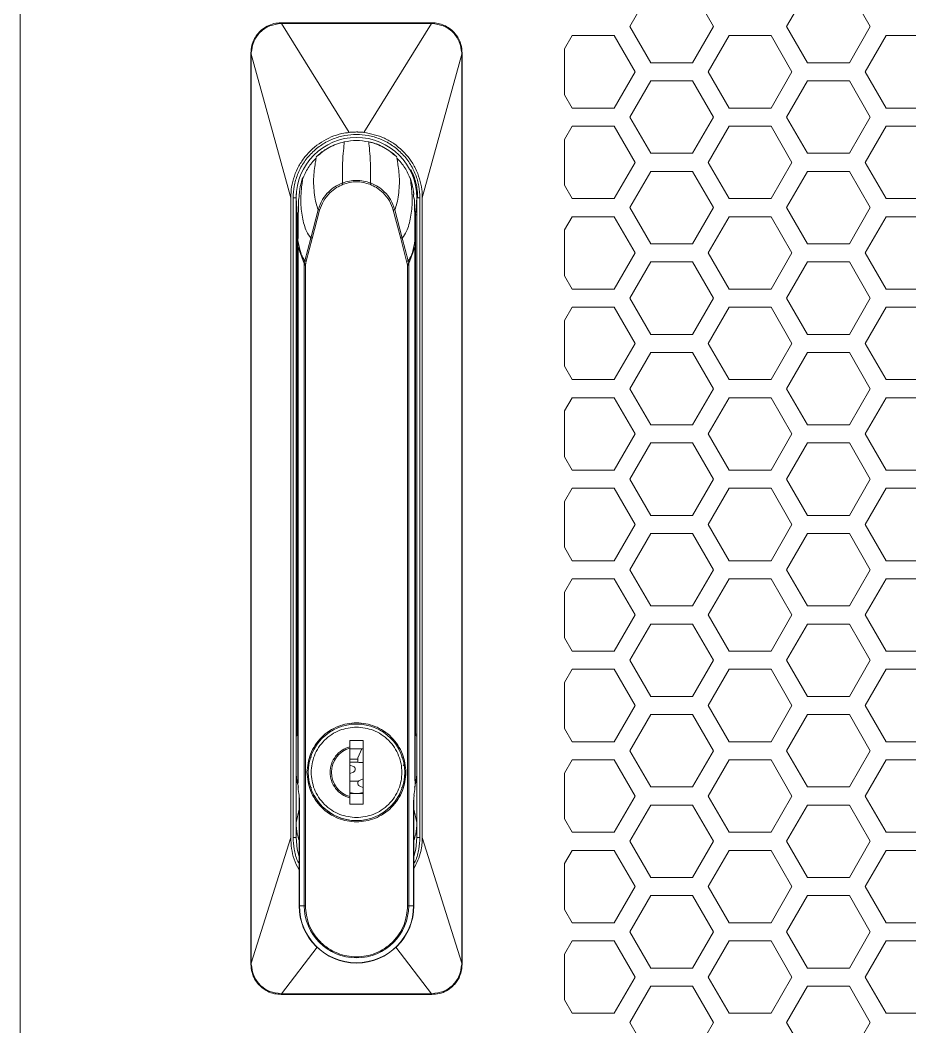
# Model space of a CAD drawing. Header units: millimetres. Extents: x 0 to 60, y -18 to 180.
# Drawn here: x 0 to 14.74, y 83.53 to 100.21 of the extents above; entities that cross this region are included whole.
import ezdxf

# ---------------------------------------------------------------- set-up
doc = ezdxf.new("R2010")
doc.units = ezdxf.units.MM

msp = doc.modelspace()

# ---------------------------------------------------------------- linework, layer by layer
at = {"lineweight": 5}
for p, q in [((0, 179), (0, 0)), ((9.018, 99.738), (9.018, 98.979)), ((9.018, 98.238), (9.018, 97.479)), ((9.018, 96.738), (9.018, 95.979)), ((9.018, 95.238), (9.018, 94.479)), ((9.018, 93.738), (9.018, 92.979)), ((9.018, 92.238), (9.018, 91.479)), ((9.018, 90.738), (9.018, 89.979)), ((9.018, 89.238), (9.018, 88.479)), ((9.018, 87.738), (9.018, 86.979)), ((9.018, 86.238), (9.018, 85.479)), ((9.018, 84.738), (9.018, 83.979))]:
    msp.add_line(p, q, dxfattribs=at)
at = {"color": 0, "lineweight": 5}
for p, q in [((10.445, 100.708), (10.098, 100.108)), ((11.484, 100.108), (11.138, 100.708)), ((13.043, 100.708), (12.696, 100.108)), ((14.082, 100.108), (13.736, 100.708)), ((4.33, 100.171), (4.321, 100.171)), ((4.321, 100.171), (4.33, 100.171)), ((4.321, 100.157), (4.33, 100.157)), ((4.33, 100.171), (4.33, 100.157)), ((4.33, 100.171), (6.813, 100.171)), ((5.45, 98.354), (4.33, 100.157)), ((4.33, 100.157), (6.813, 100.157)), ((6.813, 100.157), (5.692, 98.354)), ((6.813, 100.171), (6.821, 100.171)), ((6.813, 100.157), (6.822, 100.157)), ((10.098, 100.108), (10.445, 99.508)), ((11.138, 99.508), (11.484, 100.108)), ((12.696, 100.108), (13.043, 99.508)), ((13.736, 99.508), (14.082, 100.108)), ((9.146, 99.958), (9.018, 99.738)), ((9.839, 99.958), (9.146, 99.958)), ((10.185, 99.358), (9.839, 99.958)), ((11.744, 99.958), (11.397, 99.358)), ((12.437, 99.958), (11.744, 99.958)), ((12.783, 99.358), (12.437, 99.958)), ((14.342, 99.958), (13.995, 99.358)), ((15.035, 99.958), (14.342, 99.958)), ((3.821, 99.649), (3.821, 99.671)), ((3.821, 99.649), (3.827, 99.649)), ((3.821, 84.59), (3.821, 99.649)), ((3.827, 99.649), (3.829, 99.671)), ((3.827, 99.649), (4.481, 97.271)), ((3.827, 84.59), (3.827, 99.649)), ((7.315, 99.649), (6.661, 97.271)), ((7.315, 99.649), (7.314, 99.671)), ((7.315, 99.649), (7.315, 84.59)), ((7.321, 99.649), (7.315, 99.649)), ((7.321, 99.671), (7.321, 99.649)), ((7.321, 99.649), (7.321, 84.59)), ((10.445, 99.508), (11.138, 99.508)), ((13.043, 99.508), (13.736, 99.508)), ((9.839, 98.758), (10.185, 99.358)), ((11.397, 99.358), (11.744, 98.758)), ((12.437, 98.758), (12.783, 99.358)), ((13.995, 99.358), (14.342, 98.758)), ((10.445, 99.208), (10.098, 98.608)), ((11.138, 99.208), (10.445, 99.208)), ((11.484, 98.608), (11.138, 99.208)), ((13.043, 99.208), (12.696, 98.608)), ((13.736, 99.208), (13.043, 99.208)), ((14.082, 98.608), (13.736, 99.208)), ((9.018, 98.979), (9.146, 98.758)), ((9.146, 98.758), (9.839, 98.758)), ((11.744, 98.758), (12.437, 98.758)), ((14.342, 98.758), (15.035, 98.758)), ((10.098, 98.608), (10.445, 98.008)), ((11.138, 98.008), (11.484, 98.608)), ((12.696, 98.608), (13.043, 98.008)), ((13.736, 98.008), (14.082, 98.608)), ((9.146, 98.458), (9.018, 98.238)), ((9.839, 98.458), (9.146, 98.458)), ((10.185, 97.858), (9.839, 98.458)), ((11.744, 98.458), (11.397, 97.858)), ((12.437, 98.458), (11.744, 98.458)), ((12.783, 97.858), (12.437, 98.458)), ((14.342, 98.458), (13.995, 97.858)), ((15.035, 98.458), (14.342, 98.458)), ((5.174, 98.133), (5.138, 98.113)), ((6.006, 98.112), (5.969, 98.133)), ((10.445, 98.008), (11.138, 98.008)), ((13.043, 98.008), (13.736, 98.008)), ((9.839, 97.258), (10.185, 97.858)), ((11.397, 97.858), (11.744, 97.258)), ((12.437, 97.258), (12.783, 97.858)), ((13.995, 97.858), (14.342, 97.258)), ((10.445, 97.708), (10.098, 97.108)), ((11.138, 97.708), (10.445, 97.708)), ((11.484, 97.108), (11.138, 97.708)), ((13.043, 97.708), (12.696, 97.108)), ((13.736, 97.708), (13.043, 97.708)), ((14.082, 97.108), (13.736, 97.708)), ((9.018, 97.479), (9.146, 97.258)), ((4.481, 86.671), (4.481, 97.271)), ((4.521, 86.671), (4.521, 97.271)), ((4.521, 97.271), (4.571, 97.271)), ((4.571, 86.671), (4.571, 97.271)), ((4.571, 97.271), (4.591, 96.988)), ((6.521, 97.271), (6.51, 97.333)), ((6.521, 97.271), (6.521, 97.271)), ((6.524, 97.246), (6.521, 97.271)), ((6.551, 96.988), (6.571, 97.271)), ((6.571, 97.271), (6.571, 86.671)), ((6.571, 97.271), (6.621, 97.271)), ((6.621, 97.271), (6.621, 86.671)), ((6.661, 97.271), (6.661, 86.671)), ((9.146, 97.258), (9.839, 97.258)), ((11.744, 97.258), (12.437, 97.258)), ((14.342, 97.258), (15.035, 97.258)), ((10.098, 97.108), (10.445, 96.508)), ((11.138, 96.508), (11.484, 97.108)), ((12.696, 97.108), (13.043, 96.508)), ((13.736, 96.508), (14.082, 97.108)), ((4.591, 96.988), (4.591, 88.381)), ((4.936, 97.074), (4.814, 96.604)), ((4.837, 96.598), (4.961, 97.067)), ((6.181, 97.067), (6.306, 96.598)), ((6.329, 96.604), (6.207, 97.074)), ((6.536, 96.956), (6.551, 96.988)), ((6.551, 88.381), (6.551, 96.988)), ((9.146, 96.958), (9.018, 96.738)), ((9.839, 96.958), (9.146, 96.958)), ((10.185, 96.358), (9.839, 96.958)), ((11.744, 96.958), (11.397, 96.358)), ((12.437, 96.958), (11.744, 96.958)), ((12.783, 96.358), (12.437, 96.958)), ((14.342, 96.958), (13.995, 96.358)), ((15.035, 96.958), (14.342, 96.958)), ((4.814, 96.604), (4.716, 96.225)), ((4.74, 96.219), (4.837, 96.598)), ((6.306, 96.598), (6.402, 96.219)), ((6.427, 96.225), (6.329, 96.604)), ((4.602, 96.473), (4.602, 96.462)), ((4.602, 96.471), (4.602, 87.577)), ((4.602, 96.462), (4.707, 96.188)), ((4.602, 96.462), (4.603, 96.452)), ((4.603, 96.452), (4.704, 96.183)), ((4.603, 87.62), (4.603, 96.452)), ((6.54, 96.452), (6.439, 96.183)), ((6.54, 96.452), (6.541, 96.462)), ((6.54, 87.62), (6.54, 96.452)), ((6.541, 96.462), (6.541, 96.473)), ((6.541, 87.577), (6.541, 96.471)), ((10.445, 96.508), (11.138, 96.508)), ((13.043, 96.508), (13.736, 96.508)), ((9.839, 95.758), (10.185, 96.358)), ((11.397, 96.358), (11.744, 95.758)), ((12.437, 95.758), (12.783, 96.358)), ((13.995, 96.358), (14.342, 95.758)), ((4.704, 96.183), (4.707, 96.188)), ((4.706, 96.157), (4.706, 85.541)), ((4.725, 96.157), (4.706, 96.157)), ((4.707, 96.188), (4.716, 96.225)), ((4.725, 96.157), (4.74, 96.219)), ((4.725, 85.541), (4.725, 96.157)), ((6.402, 96.219), (6.418, 96.157)), ((6.418, 96.157), (6.418, 85.541)), ((6.427, 96.225), (6.436, 96.188)), ((6.436, 96.188), (6.439, 96.183)), ((6.437, 85.541), (6.437, 96.157)), ((10.445, 96.208), (10.098, 95.608)), ((11.138, 96.208), (10.445, 96.208)), ((11.484, 95.608), (11.138, 96.208)), ((13.043, 96.208), (12.696, 95.608)), ((13.736, 96.208), (13.043, 96.208)), ((14.082, 95.608), (13.736, 96.208)), ((9.018, 95.979), (9.146, 95.758)), ((9.146, 95.758), (9.839, 95.758)), ((11.744, 95.758), (12.437, 95.758)), ((14.342, 95.758), (15.035, 95.758)), ((10.098, 95.608), (10.445, 95.008)), ((11.138, 95.008), (11.484, 95.608)), ((12.696, 95.608), (13.043, 95.008)), ((13.736, 95.008), (14.082, 95.608)), ((9.146, 95.458), (9.018, 95.238)), ((9.839, 95.458), (9.146, 95.458)), ((10.185, 94.858), (9.839, 95.458)), ((11.744, 95.458), (11.397, 94.858)), ((12.437, 95.458), (11.744, 95.458)), ((12.783, 94.858), (12.437, 95.458)), ((14.342, 95.458), (13.995, 94.858)), ((15.035, 95.458), (14.342, 95.458)), ((10.445, 95.008), (11.138, 95.008)), ((13.043, 95.008), (13.736, 95.008)), ((9.839, 94.258), (10.185, 94.858)), ((11.397, 94.858), (11.744, 94.258)), ((12.437, 94.258), (12.783, 94.858)), ((13.995, 94.858), (14.342, 94.258)), ((10.445, 94.708), (10.098, 94.108)), ((11.138, 94.708), (10.445, 94.708)), ((11.484, 94.108), (11.138, 94.708)), ((13.043, 94.708), (12.696, 94.108)), ((13.736, 94.708), (13.043, 94.708)), ((14.082, 94.108), (13.736, 94.708)), ((9.018, 94.479), (9.146, 94.258)), ((9.146, 94.258), (9.839, 94.258)), ((11.744, 94.258), (12.437, 94.258)), ((14.342, 94.258), (15.035, 94.258)), ((10.098, 94.108), (10.445, 93.508)), ((11.138, 93.508), (11.484, 94.108)), ((12.696, 94.108), (13.043, 93.508)), ((13.736, 93.508), (14.082, 94.108)), ((9.146, 93.958), (9.018, 93.738)), ((9.839, 93.958), (9.146, 93.958)), ((10.185, 93.358), (9.839, 93.958)), ((11.744, 93.958), (11.397, 93.358)), ((12.437, 93.958), (11.744, 93.958)), ((12.783, 93.358), (12.437, 93.958)), ((14.342, 93.958), (13.995, 93.358)), ((15.035, 93.958), (14.342, 93.958)), ((10.445, 93.508), (11.138, 93.508)), ((13.043, 93.508), (13.736, 93.508)), ((9.839, 92.758), (10.185, 93.358)), ((11.397, 93.358), (11.744, 92.758)), ((12.437, 92.758), (12.783, 93.358)), ((13.995, 93.358), (14.342, 92.758)), ((10.445, 93.208), (10.098, 92.608)), ((11.138, 93.208), (10.445, 93.208)), ((11.484, 92.608), (11.138, 93.208)), ((13.043, 93.208), (12.696, 92.608)), ((13.736, 93.208), (13.043, 93.208)), ((14.082, 92.608), (13.736, 93.208)), ((9.018, 92.979), (9.146, 92.758)), ((9.146, 92.758), (9.839, 92.758)), ((11.744, 92.758), (12.437, 92.758)), ((14.342, 92.758), (15.035, 92.758)), ((10.098, 92.608), (10.445, 92.008)), ((11.138, 92.008), (11.484, 92.608)), ((12.696, 92.608), (13.043, 92.008)), ((13.736, 92.008), (14.082, 92.608)), ((9.146, 92.458), (9.018, 92.238)), ((9.839, 92.458), (9.146, 92.458)), ((10.185, 91.858), (9.839, 92.458)), ((11.744, 92.458), (11.397, 91.858)), ((12.437, 92.458), (11.744, 92.458)), ((12.783, 91.858), (12.437, 92.458)), ((14.342, 92.458), (13.995, 91.858)), ((15.035, 92.458), (14.342, 92.458)), ((10.445, 92.008), (11.138, 92.008)), ((13.043, 92.008), (13.736, 92.008)), ((9.839, 91.258), (10.185, 91.858)), ((11.397, 91.858), (11.744, 91.258)), ((12.437, 91.258), (12.783, 91.858)), ((13.995, 91.858), (14.342, 91.258)), ((10.445, 91.708), (10.098, 91.108)), ((11.138, 91.708), (10.445, 91.708)), ((11.484, 91.108), (11.138, 91.708)), ((13.043, 91.708), (12.696, 91.108)), ((13.736, 91.708), (13.043, 91.708)), ((14.082, 91.108), (13.736, 91.708)), ((9.018, 91.479), (9.146, 91.258)), ((9.146, 91.258), (9.839, 91.258)), ((11.744, 91.258), (12.437, 91.258)), ((14.342, 91.258), (15.035, 91.258)), ((10.098, 91.108), (10.445, 90.508)), ((11.138, 90.508), (11.484, 91.108)), ((12.696, 91.108), (13.043, 90.508)), ((13.736, 90.508), (14.082, 91.108)), ((9.146, 90.958), (9.018, 90.738)), ((9.839, 90.958), (9.146, 90.958)), ((10.185, 90.358), (9.839, 90.958)), ((11.744, 90.958), (11.397, 90.358)), ((12.437, 90.958), (11.744, 90.958)), ((12.783, 90.358), (12.437, 90.958)), ((14.342, 90.958), (13.995, 90.358)), ((15.035, 90.958), (14.342, 90.958)), ((10.445, 90.508), (11.138, 90.508)), ((13.043, 90.508), (13.736, 90.508)), ((9.839, 89.758), (10.185, 90.358)), ((11.397, 90.358), (11.744, 89.758)), ((12.437, 89.758), (12.783, 90.358)), ((13.995, 90.358), (14.342, 89.758)), ((10.445, 90.208), (10.098, 89.608)), ((11.138, 90.208), (10.445, 90.208)), ((11.484, 89.608), (11.138, 90.208)), ((13.043, 90.208), (12.696, 89.608)), ((13.736, 90.208), (13.043, 90.208)), ((14.082, 89.608), (13.736, 90.208)), ((9.018, 89.979), (9.146, 89.758)), ((9.146, 89.758), (9.839, 89.758)), ((11.744, 89.758), (12.437, 89.758)), ((14.342, 89.758), (15.035, 89.758)), ((10.098, 89.608), (10.445, 89.008)), ((11.138, 89.008), (11.484, 89.608)), ((12.696, 89.608), (13.043, 89.008)), ((13.736, 89.008), (14.082, 89.608)), ((9.146, 89.458), (9.018, 89.238)), ((9.839, 89.458), (9.146, 89.458)), ((10.185, 88.858), (9.839, 89.458)), ((11.744, 89.458), (11.397, 88.858)), ((12.437, 89.458), (11.744, 89.458)), ((12.783, 88.858), (12.437, 89.458)), ((14.342, 89.458), (13.995, 88.858)), ((15.035, 89.458), (14.342, 89.458)), ((10.445, 89.008), (11.138, 89.008)), ((13.043, 89.008), (13.736, 89.008)), ((9.839, 88.258), (10.185, 88.858)), ((11.397, 88.858), (11.744, 88.258)), ((12.437, 88.258), (12.783, 88.858)), ((13.995, 88.858), (14.342, 88.258)), ((10.445, 88.708), (10.098, 88.108)), ((11.138, 88.708), (10.445, 88.708)), ((11.484, 88.108), (11.138, 88.708)), ((13.043, 88.708), (12.696, 88.108)), ((13.736, 88.708), (13.043, 88.708)), ((14.082, 88.108), (13.736, 88.708)), ((9.018, 88.479), (9.146, 88.258)), ((4.591, 88.381), (4.571, 88.381)), ((4.591, 88.381), (4.591, 88.361)), ((4.591, 88.381), (4.602, 88.381)), ((4.591, 88.361), (4.602, 88.361)), ((5.461, 88.276), (5.681, 88.276)), ((5.461, 88.174), (5.461, 88.276)), ((5.681, 88.276), (5.681, 87.226)), ((6.541, 88.381), (6.551, 88.381)), ((6.541, 88.361), (6.551, 88.361)), ((6.571, 88.381), (6.551, 88.381)), ((6.551, 88.361), (6.551, 88.381)), ((9.146, 88.258), (9.839, 88.258)), ((11.744, 88.258), (12.437, 88.258)), ((14.342, 88.258), (15.035, 88.258)), ((5.461, 88.141), (5.681, 88.141)), ((5.591, 87.993), (5.66, 88.141)), ((10.098, 88.108), (10.445, 87.508)), ((11.138, 87.508), (11.484, 88.108)), ((12.696, 88.108), (13.043, 87.508)), ((13.736, 87.508), (14.082, 88.108)), ((4.812, 88.001), (4.827, 88.001)), ((5.461, 87.971), (5.591, 87.971)), ((5.594, 87.921), (5.461, 87.921)), ((5.591, 87.931), (5.591, 87.993)), ((5.681, 87.911), (5.611, 87.911)), ((6.316, 88.001), (6.331, 88.001)), ((9.146, 87.958), (9.018, 87.738)), ((9.839, 87.958), (9.146, 87.958)), ((10.185, 87.358), (9.839, 87.958)), ((11.744, 87.958), (11.397, 87.358)), ((12.437, 87.958), (11.744, 87.958)), ((12.783, 87.358), (12.437, 87.958)), ((14.342, 87.958), (13.995, 87.358)), ((15.035, 87.958), (14.342, 87.958)), ((5.461, 87.871), (5.52, 87.847)), ((5.52, 87.754), (5.461, 87.731)), ((6.354, 87.877), (6.345, 87.866)), ((5.461, 87.604), (5.604, 87.604)), ((5.623, 87.617), (5.681, 87.641)), ((4.827, 87.501), (4.812, 87.501)), ((5.681, 87.501), (5.623, 87.524)), ((6.331, 87.501), (6.316, 87.501)), ((10.445, 87.508), (11.138, 87.508)), ((13.043, 87.508), (13.736, 87.508)), ((4.619, 87.371), (4.625, 87.267)), ((4.622, 87.34), (4.629, 87.321)), ((4.622, 87.321), (4.622, 85.541)), ((4.625, 85.541), (4.625, 87.267)), ((5.681, 87.401), (5.461, 87.401)), ((5.461, 87.226), (5.461, 87.328)), ((6.518, 87.267), (6.524, 87.371)), ((6.518, 85.541), (6.518, 87.267)), ((6.521, 87.289), (6.521, 87.321)), ((6.521, 85.541), (6.521, 87.289)), ((9.839, 86.758), (10.185, 87.358)), ((11.397, 87.358), (11.744, 86.758)), ((12.437, 86.758), (12.783, 87.358)), ((13.995, 87.358), (14.342, 86.758)), ((4.622, 87.14), (4.571, 86.921)), ((5.681, 87.226), (5.461, 87.226)), ((6.571, 86.921), (6.521, 87.14)), ((10.445, 87.208), (10.098, 86.608)), ((11.138, 87.208), (10.445, 87.208)), ((11.484, 86.608), (11.138, 87.208)), ((13.043, 87.208), (12.696, 86.608)), ((13.736, 87.208), (13.043, 87.208)), ((14.082, 86.608), (13.736, 87.208)), ((9.018, 86.979), (9.146, 86.758)), ((9.146, 86.758), (9.839, 86.758)), ((11.744, 86.758), (12.437, 86.758)), ((14.342, 86.758), (15.035, 86.758)), ((3.827, 84.59), (4.481, 86.671)), ((4.571, 86.671), (4.521, 86.671)), ((6.621, 86.671), (6.571, 86.671)), ((7.315, 84.59), (6.661, 86.671)), ((10.098, 86.608), (10.445, 86.008)), ((11.138, 86.008), (11.484, 86.608)), ((12.696, 86.608), (13.043, 86.008)), ((13.736, 86.008), (14.082, 86.608)), ((9.146, 86.458), (9.018, 86.238)), ((9.839, 86.458), (9.146, 86.458)), ((10.185, 85.858), (9.839, 86.458)), ((11.744, 86.458), (11.397, 85.858)), ((12.437, 86.458), (11.744, 86.458)), ((12.783, 85.858), (12.437, 86.458)), ((14.342, 86.458), (13.995, 85.858)), ((15.035, 86.458), (14.342, 86.458)), ((10.445, 86.008), (11.138, 86.008)), ((13.043, 86.008), (13.736, 86.008)), ((9.839, 85.258), (10.185, 85.858)), ((11.397, 85.858), (11.744, 85.258)), ((12.437, 85.258), (12.783, 85.858)), ((13.995, 85.858), (14.342, 85.258)), ((10.445, 85.708), (10.098, 85.108)), ((11.138, 85.708), (10.445, 85.708)), ((11.484, 85.108), (11.138, 85.708)), ((13.043, 85.708), (12.696, 85.108)), ((13.736, 85.708), (13.043, 85.708)), ((14.082, 85.108), (13.736, 85.708)), ((4.622, 85.541), (4.625, 85.541)), ((4.706, 85.541), (4.625, 85.541)), ((4.706, 85.541), (4.725, 85.541)), ((6.437, 85.541), (6.418, 85.541)), ((6.518, 85.541), (6.437, 85.541)), ((6.521, 85.541), (6.518, 85.541)), ((9.018, 85.479), (9.146, 85.258)), ((9.146, 85.258), (9.839, 85.258)), ((11.744, 85.258), (12.437, 85.258)), ((14.342, 85.258), (15.035, 85.258)), ((10.098, 85.108), (10.445, 84.508)), ((11.138, 84.508), (11.484, 85.108)), ((12.696, 85.108), (13.043, 84.508)), ((13.736, 84.508), (14.082, 85.108)), ((9.146, 84.958), (9.018, 84.738)), ((9.839, 84.958), (9.146, 84.958)), ((10.185, 84.358), (9.839, 84.958)), ((11.744, 84.958), (11.397, 84.358)), ((12.437, 84.958), (11.744, 84.958)), ((12.783, 84.358), (12.437, 84.958)), ((14.342, 84.958), (13.995, 84.358)), ((15.035, 84.958), (14.342, 84.958)), ((4.331, 84.083), (4.918, 84.852)), ((6.812, 84.083), (6.225, 84.852)), ((3.821, 84.571), (3.821, 84.59)), ((3.821, 84.59), (3.827, 84.59)), ((3.827, 84.59), (3.828, 84.57)), ((7.315, 84.59), (7.315, 84.57)), ((7.321, 84.59), (7.315, 84.59)), ((7.321, 84.59), (7.321, 84.571)), ((10.445, 84.508), (11.138, 84.508)), ((13.043, 84.508), (13.736, 84.508)), ((9.839, 83.758), (10.185, 84.358)), ((11.397, 84.358), (11.744, 83.758)), ((12.437, 83.758), (12.783, 84.358)), ((13.995, 84.358), (14.342, 83.758)), ((6.812, 84.083), (4.331, 84.083)), ((6.812, 84.083), (6.822, 84.083)), ((10.445, 84.208), (10.098, 83.608)), ((11.138, 84.208), (10.445, 84.208)), ((11.484, 83.608), (11.138, 84.208)), ((13.043, 84.208), (12.696, 83.608)), ((13.736, 84.208), (13.043, 84.208)), ((14.082, 83.608), (13.736, 84.208)), ((6.812, 84.071), (4.331, 84.071)), ((6.812, 84.071), (6.821, 84.071)), ((6.821, 84.071), (6.812, 84.071)), ((9.018, 83.979), (9.146, 83.758)), ((9.146, 83.758), (9.839, 83.758)), ((11.744, 83.758), (12.437, 83.758)), ((14.342, 83.758), (15.035, 83.758)), ((10.098, 83.608), (10.445, 83.008)), ((11.138, 83.008), (11.484, 83.608)), ((12.696, 83.608), (13.043, 83.008)), ((13.736, 83.008), (14.082, 83.608))]:
    msp.add_line(p, q, dxfattribs=at)
at = {"color": 0, "lineweight": 5, "flags": 128}
for points in [[(4.622, 86.357), (4.591, 86.476), (4.571, 86.671)], [(6.571, 86.671), (6.552, 86.476), (6.521, 86.357)]]:
    msp.add_lwpolyline(points, dxfattribs=at)
at = {"color": 0, "lineweight": 5}
msp.add_circle((5.571, 87.751), 0.8, dxfattribs=at)
for centre, radius, start, end in [((5.571, 97.271), 1, 0, 180), ((4.591, 88.341), 0.02, 90, 180), ((6.551, 88.341), 0.02, 0.0001, 90), ((5.571, 87.751), 0.415, 105.3628, 254.6372), ((5.611, 87.931), 0.02, 180, 270), ((5.571, 87.751), 0.8, 180, 269.7498), ((5.501, 87.801), 0.05, 291.9263, 68.0737), ((5.571, 87.751), 0.8, 269.7498, 2.2577), ((5.641, 87.571), 0.05, 111.9263, 248.0737), ((5.571, 87.751), 0.35, 251.6823, 288.3177), ((5.571, 85.541), 0.95, 180, 0), ((5.571, 85.541), 0.946, 180, 0), ((5.571, 85.541), 0.865, 180, 0)]:
    msp.add_arc(centre, radius, start, end, dxfattribs=at)
for centre, start_param, end_param in [((5.649, 87.561), 3.084478, 3.32439), ((5.494, 87.561), 6.100514, 6.340295)]:
    msp.add_ellipse(centre, major_axis=(1.047, 0), ratio=0.997268, start_param=start_param, end_param=end_param, dxfattribs=at)
for points, knots in [([(4.321, 100.171), (4.282, 100.168), (4.202, 100.162), (4.089, 100.119), (3.995, 100.055), (3.9, 99.954), (3.833, 99.822), (3.825, 99.714), (3.821, 99.671)], [0, 0, 0, 0, 0.150722, 0.307369, 0.455042, 0.58442, 0.836005, 1, 1, 1, 1]), ([(3.829, 99.671), (3.838, 99.735), (3.856, 99.862), (3.97, 100.022), (4.13, 100.134), (4.258, 100.15), (4.321, 100.157)], [0, 0, 0, 0, 0.250864, 0.500704, 0.750304, 1, 1, 1, 1]), ([(4.321, 100.157), (4.321, 100.159), (4.321, 100.163), (4.321, 100.167), (4.321, 100.17), (4.321, 100.17), (4.321, 100.171)], [0, 0, 0, 0, 0.261223, 0.502672, 0.740877, 1, 1, 1, 1]), ([(6.813, 100.171), (6.813, 100.17), (6.813, 100.17), (6.813, 100.167), (6.813, 100.163), (6.813, 100.159), (6.813, 100.157)], [0, 0, 0, 0, 0.243924, 0.499865, 0.755878, 1, 1, 1, 1]), ([(7.321, 99.671), (7.318, 99.718), (7.311, 99.798), (7.262, 99.916), (7.178, 100.035), (7.053, 100.122), (6.925, 100.165), (6.855, 100.169), (6.821, 100.171)], [0, 0, 0, 0, 0.181717, 0.304543, 0.485421, 0.735181, 0.870545, 1, 1, 1, 1]), ([(6.821, 100.171), (6.821, 100.17), (6.821, 100.17), (6.822, 100.167), (6.822, 100.163), (6.822, 100.159), (6.822, 100.157)], [0, 0, 0, 0, 0.259118, 0.497316, 0.738772, 1, 1, 1, 1]), ([(6.822, 100.157), (6.885, 100.15), (7.013, 100.134), (7.173, 100.022), (7.286, 99.862), (7.305, 99.735), (7.314, 99.671)], [0, 0, 0, 0, 0.249656, 0.499262, 0.749132, 1, 1, 1, 1]), ([(3.821, 99.671), (3.822, 99.671), (3.822, 99.671), (3.823, 99.671), (3.825, 99.671), (3.827, 99.671), (3.829, 99.671)], [0, 0, 0, 0, 0.241509, 0.47885, 0.733201, 1, 1, 1, 1]), ([(7.321, 99.671), (7.321, 99.671), (7.321, 99.671), (7.32, 99.671), (7.317, 99.671), (7.315, 99.671), (7.314, 99.671)], [0, 0, 0, 0, 0.247003, 0.5, 0.752997, 1, 1, 1, 1]), ([(4.481, 97.271), (4.485, 97.331), (4.494, 97.514), (4.579, 97.749), (4.748, 98.003), (4.979, 98.21), (5.248, 98.324), (5.41, 98.348), (5.45, 98.354)], [0, 0, 0, 0, 0.115044, 0.346127, 0.460247, 0.690954, 0.92232, 1, 1, 1, 1]), ([(4.521, 97.271), (4.525, 97.335), (4.532, 97.467), (4.59, 97.662), (4.687, 97.85), (4.824, 98.018), (4.992, 98.155), (5.18, 98.252), (5.375, 98.309), (5.571, 98.327), (5.767, 98.309), (5.963, 98.252), (6.151, 98.155), (6.319, 98.018), (6.456, 97.85), (6.553, 97.662), (6.611, 97.467), (6.618, 97.335), (6.621, 97.271)], [0, 0, 0, 0, 0.058258, 0.120006, 0.18432, 0.25, 0.31568, 0.379994, 0.441742, 0.5, 0.558258, 0.620006, 0.68432, 0.75, 0.81568, 0.879994, 0.941742, 1, 1, 1, 1]), ([(5.45, 98.354), (5.47, 98.356), (5.5, 98.359), (5.54, 98.36), (5.565, 98.361), (5.586, 98.361), (5.616, 98.36), (5.651, 98.358), (5.682, 98.355), (5.692, 98.354)], [0, 0, 0, 0, 0.248054, 0.372046, 0.496041, 0.558031, 0.620024, 0.868066, 1, 1, 1, 1]), ([(5.692, 98.354), (5.809, 98.33), (5.986, 98.294), (6.247, 98.14), (6.425, 97.968), (6.583, 97.707), (6.653, 97.484), (6.66, 97.317), (6.661, 97.271)], [0, 0, 0, 0, 0.223591, 0.337758, 0.568488, 0.682835, 0.913147, 1, 1, 1, 1]), ([(5.368, 98.198), (5.282, 98.173), (5.11, 98.122), (4.973, 98.006), (4.905, 97.947)], [0, 0, 0, 0, 0.5, 1, 1, 1, 1]), ([(5.098, 98.091), (5.076, 98.079), (5.005, 98.041), (4.946, 97.986), (4.905, 97.948)], [0, 0, 0, 0, 0.310126, 1, 1, 1, 1]), ([(5.174, 98.133), (5.172, 98.133), (5.169, 98.131), (5.166, 98.13), (5.165, 98.129), (5.164, 98.129), (5.164, 98.129)], [0, 0, 0, 0, 0.257452, 0.520922, 0.763713, 1, 1, 1, 1]), ([(5.167, 98.129), (5.167, 98.129), (5.166, 98.13), (5.165, 98.129), (5.165, 98.129)], [0, 0, 0, 0, 0.061443, 1, 1, 1, 1]), ([(5.367, 98.191), (5.367, 98.19), (5.367, 98.188), (5.361, 98.114), (5.345, 97.955), (5.338, 97.723), (5.338, 97.585), (5.339, 97.517)], [0, 0, 0, 0, 0.0519572, 0.1811289, 0.4459829, 0.7273258, 1, 1, 1, 1]), ([(5.775, 98.199), (5.775, 98.199), (5.775, 98.197), (5.782, 98.116), (5.798, 97.954), (5.805, 97.723), (5.804, 97.585), (5.804, 97.517)], [0, 0, 0, 0, 0.1295286, 0.2481311, 0.4913141, 0.7496367, 1, 1, 1, 1]), ([(5.943, 98.146), (5.943, 98.146), (5.942, 98.146), (5.941, 98.147), (5.934, 98.15), (5.928, 98.152), (5.922, 98.155), (5.922, 98.155), (5.922, 98.155), (5.922, 98.155), (5.921, 98.155), (5.919, 98.156), (5.908, 98.16), (5.861, 98.178), (5.814, 98.19), (5.775, 98.199)], [0, 0, 0, 0, 0.0161416, 0.0230275, 0.0296667, 0.135597, 0.1356028, 0.1356545, 0.135803, 0.136373, 0.138605, 0.1474368, 0.1825713, 0.3227212, 1, 1, 1, 1]), ([(6.238, 97.947), (6.17, 98.006), (6.033, 98.122), (5.861, 98.173), (5.775, 98.198)], [0, 0, 0, 0, 0.5, 1, 1, 1, 1]), ([(5.954, 98.141), (5.953, 98.141), (5.951, 98.142), (5.948, 98.143), (5.945, 98.145), (5.943, 98.146)], [0, 0, 0, 0, 0.172326, 0.500381, 1, 1, 1, 1]), ([(5.969, 98.133), (5.967, 98.135), (5.962, 98.137), (5.956, 98.14), (5.954, 98.141)], [0, 0, 0, 0, 0.502146, 1, 1, 1, 1]), ([(5.979, 98.129), (5.978, 98.129), (5.978, 98.129), (5.977, 98.13), (5.974, 98.131), (5.971, 98.133), (5.969, 98.133)], [0, 0, 0, 0, 0.2364024, 0.4690708, 0.7333272, 1, 1, 1, 1]), ([(6.238, 97.948), (6.198, 97.985), (6.139, 98.039), (6.069, 98.077), (6.046, 98.089)], [0, 0, 0, 0, 0.673802, 1, 1, 1, 1]), ([(4.902, 97.929), (4.855, 97.877), (4.761, 97.773), (4.706, 97.644), (4.678, 97.58)], [0, 0, 0, 0, 0.500379, 1, 1, 1, 1]), ([(4.902, 97.925), (4.899, 97.908), (4.893, 97.869), (4.875, 97.757), (4.855, 97.573), (4.866, 97.369), (4.897, 97.181), (4.923, 97.108), (4.936, 97.074)], [0, 0, 0, 0, 0.113218, 0.253554, 0.403639, 0.714265, 0.863732, 1, 1, 1, 1]), ([(4.904, 97.94), (4.904, 97.941), (4.904, 97.943), (4.902, 97.929), (4.902, 97.925)], [0, 0, 0, 0, 0.737396, 1, 1, 1, 1]), ([(6.241, 97.925), (6.244, 97.908), (6.25, 97.869), (6.268, 97.757), (6.287, 97.573), (6.277, 97.369), (6.246, 97.181), (6.219, 97.108), (6.207, 97.074)], [0, 0, 0, 0, 0.113219, 0.253555, 0.403639, 0.714265, 0.863732, 1, 1, 1, 1]), ([(6.239, 97.94), (6.239, 97.941), (6.238, 97.943), (6.241, 97.929), (6.241, 97.925)], [0, 0, 0, 0, 0.7373011, 1, 1, 1, 1]), ([(6.465, 97.58), (6.437, 97.644), (6.382, 97.773), (6.288, 97.877), (6.241, 97.929)], [0, 0, 0, 0, 0.499621, 1, 1, 1, 1]), ([(4.681, 97.604), (4.671, 97.575), (4.657, 97.534), (4.644, 97.478), (4.638, 97.45), (4.637, 97.44), (4.637, 97.44)], [0, 0, 0, 0, 0.572428, 0.808226, 0.999957, 1, 1, 1, 1]), ([(4.681, 97.602), (4.681, 97.603), (4.681, 97.604), (4.681, 97.599), (4.679, 97.583), (4.678, 97.58)], [0, 0, 0, 0, 0.2627277, 0.876572, 1, 1, 1, 1]), ([(6.519, 97.335), (6.519, 97.337), (6.519, 97.339), (6.521, 97.324), (6.521, 97.326), (6.521, 97.328), (6.52, 97.331), (6.52, 97.335), (6.519, 97.34), (6.518, 97.347), (6.516, 97.362), (6.511, 97.399), (6.496, 97.491), (6.476, 97.557), (6.462, 97.604)], [0, 0, 0, 0, 0.2744, 0.365533, 0.381231, 0.394351, 0.405828, 0.41151, 0.417488, 0.43127, 0.44878, 0.496965, 0.638275, 1, 1, 1, 1]), ([(6.462, 97.602), (6.462, 97.603), (6.462, 97.604), (6.462, 97.599), (6.464, 97.583), (6.465, 97.58)], [0, 0, 0, 0, 0.258266, 0.875831, 1, 1, 1, 1]), ([(6.471, 97.74), (6.504, 97.666), (6.571, 97.517), (6.581, 97.354), (6.586, 97.271)], [0, 0, 0, 0, 0.492711, 1, 1, 1, 1]), ([(4.643, 97.471), (4.642, 97.468), (4.641, 97.464), (4.635, 97.43), (4.628, 97.38), (4.621, 97.317), (4.619, 97.273), (4.618, 97.251)], [0, 0, 0, 0, 0.2005389, 0.4010397, 0.6025037, 0.8057968, 1, 1, 1, 1]), ([(4.678, 97.58), (4.676, 97.559), (4.669, 97.513), (4.654, 97.377), (4.645, 97.186), (4.668, 96.953), (4.726, 96.733), (4.79, 96.639), (4.814, 96.604)], [0, 0, 0, 0, 0.114315, 0.253536, 0.405646, 0.641725, 0.864264, 1, 1, 1, 1]), ([(5.339, 97.517), (5.295, 97.497), (5.212, 97.459), (5.099, 97.365), (4.997, 97.241), (4.957, 97.131), (4.936, 97.074)], [0, 0, 0, 0, 0.231292, 0.439388, 0.705621, 1, 1, 1, 1]), ([(4.961, 97.067), (4.98, 97.118), (5.019, 97.223), (5.12, 97.349), (5.232, 97.441), (5.312, 97.477), (5.348, 97.494)], [0, 0, 0, 0, 0.275546, 0.560393, 0.801082, 1, 1, 1, 1]), ([(5.804, 97.517), (5.726, 97.538), (5.571, 97.581), (5.416, 97.538), (5.339, 97.517)], [0, 0, 0, 0, 0.502872, 1, 1, 1, 1]), ([(5.339, 97.517), (5.339, 97.516), (5.34, 97.513), (5.343, 97.507), (5.345, 97.501), (5.347, 97.496), (5.348, 97.494)], [0, 0, 0, 0, 0.246226, 0.5, 0.753774, 1, 1, 1, 1]), ([(5.348, 97.494), (5.422, 97.515), (5.571, 97.558), (5.72, 97.515), (5.795, 97.494)], [0, 0, 0, 0, 0.497131, 1, 1, 1, 1]), ([(5.804, 97.517), (5.804, 97.515), (5.803, 97.513), (5.8, 97.507), (5.798, 97.5), (5.796, 97.496), (5.795, 97.494)], [0, 0, 0, 0, 0.250161, 0.505298, 0.757666, 1, 1, 1, 1]), ([(5.795, 97.494), (5.831, 97.477), (5.91, 97.44), (6.023, 97.349), (6.124, 97.223), (6.162, 97.119), (6.181, 97.067)], [0, 0, 0, 0, 0.199371, 0.439592, 0.722738, 1, 1, 1, 1]), ([(6.207, 97.074), (6.186, 97.131), (6.146, 97.241), (6.044, 97.365), (5.931, 97.459), (5.848, 97.497), (5.804, 97.517)], [0, 0, 0, 0, 0.2944185, 0.5606602, 0.7686653, 1, 1, 1, 1]), ([(6.465, 97.58), (6.467, 97.559), (6.474, 97.513), (6.489, 97.377), (6.498, 97.186), (6.475, 96.953), (6.417, 96.733), (6.353, 96.639), (6.329, 96.604)], [0, 0, 0, 0, 0.1143155, 0.2535364, 0.4056461, 0.6417254, 0.864264, 1, 1, 1, 1]), ([(4.579, 97.168), (4.577, 97.175), (4.575, 97.182), (4.575, 97.19), (4.575, 97.191), (4.574, 97.194), (4.574, 97.203), (4.573, 97.22), (4.572, 97.249), (4.571, 97.302), (4.574, 97.345), (4.577, 97.373)], [0, 0, 0, 0, 0.106262, 0.107792, 0.110546, 0.119727, 0.152783, 0.249281, 0.374556, 0.579136, 1, 1, 1, 1]), ([(4.618, 97.251), (4.618, 97.253), (4.618, 97.259), (4.617, 97.264), (4.616, 97.265), (4.614, 97.253), (4.612, 97.214), (4.609, 97.133), (4.606, 96.919), (4.604, 96.717), (4.602, 96.564)], [0, 0, 0, 0, 0.014425, 0.034202, 0.080155, 0.140053, 0.22065, 0.337213, 0.498892, 1, 1, 1, 1]), ([(6.54, 96.564), (6.539, 96.72), (6.537, 96.926), (6.533, 97.142), (6.531, 97.221), (6.529, 97.256), (6.527, 97.266), (6.526, 97.264), (6.525, 97.257), (6.525, 97.251), (6.524, 97.248), (6.524, 97.246)], [0, 0, 0, 0, 0.509342, 0.672287, 0.786489, 0.864113, 0.922587, 0.967164, 0.986497, 0.993791, 1, 1, 1, 1]), ([(6.571, 97.271), (6.571, 97.188), (6.57, 97.104), (6.541, 97.026), (6.54, 97.025)], [0, 0, 0, 0, 0.97984, 1, 1, 1, 1]), ([(4.936, 97.074), (4.938, 97.074), (4.94, 97.073), (4.947, 97.071), (4.954, 97.069), (4.959, 97.067), (4.961, 97.067)], [0, 0, 0, 0, 0.247577, 0.502788, 0.75653, 1, 1, 1, 1]), ([(6.207, 97.074), (6.205, 97.074), (6.202, 97.073), (6.196, 97.071), (6.189, 97.069), (6.184, 97.067), (6.181, 97.067)], [0, 0, 0, 0, 0.245517, 0.5, 0.754483, 1, 1, 1, 1]), ([(4.814, 96.604), (4.816, 96.604), (4.819, 96.603), (4.824, 96.602), (4.831, 96.6), (4.835, 96.599), (4.837, 96.598)], [0, 0, 0, 0, 0.2502364, 0.5046584, 0.7566605, 1, 1, 1, 1]), ([(6.329, 96.604), (6.327, 96.604), (6.324, 96.603), (6.319, 96.602), (6.313, 96.6), (6.308, 96.599), (6.306, 96.598)], [0, 0, 0, 0, 0.245034, 0.497646, 0.751482, 1, 1, 1, 1]), ([(4.602, 96.564), (4.615, 96.495), (4.633, 96.395), (4.675, 96.282), (4.703, 96.244), (4.716, 96.225)], [0, 0, 0, 0, 0.528719, 0.768791, 1, 1, 1, 1]), ([(4.602, 96.564), (4.602, 96.549), (4.602, 96.519), (4.602, 96.488), (4.602, 96.473)], [0, 0, 0, 0, 0.499999, 1, 1, 1, 1]), ([(6.427, 96.225), (6.44, 96.244), (6.468, 96.282), (6.51, 96.395), (6.528, 96.495), (6.54, 96.564)], [0, 0, 0, 0, 0.2312091, 0.4712806, 1, 1, 1, 1]), ([(6.436, 96.188), (6.454, 96.232), (6.49, 96.321), (6.524, 96.415), (6.541, 96.462)], [0, 0, 0, 0, 0.499214, 1, 1, 1, 1]), ([(6.54, 96.564), (6.541, 96.549), (6.541, 96.519), (6.541, 96.488), (6.541, 96.473)], [0, 0, 0, 0, 0.499999, 1, 1, 1, 1]), ([(4.704, 96.183), (4.705, 96.183), (4.705, 96.18), (4.706, 96.171), (4.706, 96.163), (4.706, 96.157)], [0, 0, 0, 0, 0.067391, 0.380475, 1, 1, 1, 1]), ([(4.707, 96.188), (4.707, 96.187), (4.709, 96.186), (4.712, 96.182), (4.718, 96.173), (4.722, 96.164), (4.725, 96.157)], [0, 0, 0, 0, 0.122213, 0.213472, 0.45482, 1, 1, 1, 1]), ([(4.716, 96.225), (4.718, 96.224), (4.721, 96.224), (4.727, 96.222), (4.733, 96.22), (4.738, 96.219), (4.74, 96.219)], [0, 0, 0, 0, 0.246164, 0.5, 0.753836, 1, 1, 1, 1]), ([(6.427, 96.225), (6.425, 96.224), (6.422, 96.224), (6.416, 96.222), (6.41, 96.22), (6.405, 96.219), (6.402, 96.219)], [0, 0, 0, 0, 0.246208, 0.50006, 0.75388, 1, 1, 1, 1]), ([(6.418, 96.157), (6.421, 96.163), (6.424, 96.169), (6.428, 96.177), (6.429, 96.18), (6.431, 96.182), (6.432, 96.182), (6.432, 96.182), (6.432, 96.183), (6.433, 96.184), (6.434, 96.186), (6.436, 96.187), (6.436, 96.188)], [0, 0, 0, 0, 0.477046, 0.514947, 0.695208, 0.739344, 0.751442, 0.755007, 0.756919, 0.82511, 0.901139, 1, 1, 1, 1]), ([(6.437, 96.157), (6.437, 96.162), (6.437, 96.17), (6.437, 96.18), (6.438, 96.183), (6.439, 96.183)], [0, 0, 0, 0, 0.548021, 0.923182, 1, 1, 1, 1]), ([(6.391, 87.751), (6.38, 87.854), (6.364, 88.012), (6.261, 88.203), (6.156, 88.335), (6.024, 88.441), (5.833, 88.54), (5.571, 88.59), (5.31, 88.54), (5.119, 88.441), (4.987, 88.335), (4.882, 88.203), (4.779, 88.012), (4.762, 87.854), (4.751, 87.751)], [0, 0, 0, 0, 0.119728, 0.18418, 0.25, 0.31582, 0.380272, 0.5, 0.619728, 0.68418, 0.75, 0.81582, 0.880272, 1, 1, 1, 1]), ([(5.571, 88.501), (5.477, 88.491), (5.332, 88.475), (5.157, 88.382), (5.037, 88.285), (4.94, 88.165), (4.849, 87.99), (4.803, 87.751), (4.849, 87.511), (4.94, 87.337), (5.037, 87.216), (5.157, 87.12), (5.332, 87.026), (5.477, 87.011), (5.571, 87.001)], [0, 0, 0, 0, 0.119728, 0.18418, 0.25, 0.31582, 0.380272, 0.5, 0.619728, 0.68418, 0.75, 0.81582, 0.880272, 1, 1, 1, 1]), ([(5.571, 87.001), (5.666, 87.011), (5.811, 87.026), (5.986, 87.12), (6.106, 87.216), (6.203, 87.337), (6.294, 87.511), (6.34, 87.751), (6.294, 87.99), (6.203, 88.165), (6.106, 88.285), (5.986, 88.382), (5.811, 88.475), (5.666, 88.491), (5.571, 88.501)], [0, 0, 0, 0, 0.119728, 0.18418, 0.25, 0.31582, 0.380272, 0.5, 0.619728, 0.68418, 0.75, 0.81582, 0.880272, 1, 1, 1, 1]), ([(5.461, 87.328), (5.417, 87.344), (5.327, 87.376), (5.219, 87.479), (5.15, 87.608), (5.127, 87.751), (5.15, 87.893), (5.219, 88.023), (5.327, 88.125), (5.417, 88.158), (5.461, 88.174)], [0, 0, 0, 0, 0.121553, 0.25, 0.378447, 0.5, 0.621553, 0.75, 0.878447, 1, 1, 1, 1]), ([(5.461, 87.35), (5.461, 87.424), (5.461, 87.583), (5.461, 87.858), (5.461, 88.065), (5.461, 88.166), (5.461, 88.187)], [0, 0, 0, 0, 0.276681, 0.597627, 0.918573, 1, 1, 1, 1]), ([(5.461, 88.151), (5.461, 88.155), (5.461, 88.162), (5.461, 88.17), (5.461, 88.174)], [0, 0, 0, 0, 0.599472, 1, 1, 1, 1]), ([(5.461, 87.35), (5.461, 87.426), (5.461, 87.578), (5.461, 87.837), (5.461, 88.03), (5.461, 88.127), (5.461, 88.151)], [0, 0, 0, 0, 0.300194, 0.600388, 0.900582, 1, 1, 1, 1]), ([(4.571, 87.771), (4.573, 87.7), (4.575, 87.609), (4.606, 87.525), (4.612, 87.506)], [0, 0, 0, 0, 0.7839665, 1, 1, 1, 1]), ([(4.751, 87.751), (4.762, 87.648), (4.779, 87.489), (4.882, 87.298), (4.987, 87.167), (5.119, 87.06), (5.31, 86.961), (5.571, 86.911), (5.833, 86.961), (6.024, 87.06), (6.156, 87.167), (6.261, 87.298), (6.364, 87.489), (6.38, 87.648), (6.391, 87.751)], [0, 0, 0, 0, 0.119728, 0.18418, 0.25, 0.31582, 0.380272, 0.5, 0.619728, 0.68418, 0.75, 0.81582, 0.880272, 1, 1, 1, 1]), ([(6.571, 87.771), (6.57, 87.7), (6.568, 87.609), (6.537, 87.525), (6.531, 87.506)], [0, 0, 0, 0, 0.781566, 1, 1, 1, 1]), ([(4.625, 87.267), (4.624, 87.283), (4.623, 87.306), (4.622, 87.331), (4.622, 87.34), (4.622, 87.341), (4.622, 87.342), (4.622, 87.342), (4.622, 87.342), (4.622, 87.341), (4.622, 87.341)], [0, 0, 0, 0, 0.603108, 0.916072, 0.964109, 0.972464, 0.979764, 0.986425, 0.992983, 1, 1, 1, 1]), ([(4.622, 87.34), (4.622, 87.341), (4.622, 87.341), (4.622, 87.341), (4.622, 87.341), (4.622, 87.341), (4.622, 87.34)], [0, 0, 0, 0, 0.322991, 0.5, 0.677009, 1, 1, 1, 1]), ([(5.461, 87.328), (5.461, 87.332), (5.461, 87.34), (5.461, 87.347), (5.461, 87.35)], [0, 0, 0, 0, 0.601188, 1, 1, 1, 1]), ([(6.518, 87.282), (6.518, 87.286), (6.519, 87.303), (6.52, 87.322), (6.521, 87.338), (6.521, 87.341), (6.521, 87.342), (6.521, 87.342), (6.521, 87.342), (6.521, 87.341), (6.521, 87.34), (6.521, 87.332), (6.52, 87.307), (6.519, 87.283), (6.518, 87.267)], [0, 0, 0, 0, 0.087571, 0.3474514, 0.4252628, 0.4355886, 0.4397537, 0.443493, 0.4470833, 0.4508344, 0.4598013, 0.4860308, 0.6558383, 1, 1, 1, 1]), ([(6.521, 87.34), (6.521, 87.341), (6.521, 87.342), (6.521, 87.343), (6.52, 87.342), (6.52, 87.342)], [0, 0, 0, 0, 0.293812, 0.606023, 1, 1, 1, 1]), ([(4.622, 86.623), (4.61, 86.657), (4.578, 86.753), (4.574, 86.855), (4.571, 86.921)], [0, 0, 0, 0, 0.353458, 1, 1, 1, 1]), ([(6.571, 86.921), (6.569, 86.855), (6.565, 86.753), (6.533, 86.657), (6.521, 86.623)], [0, 0, 0, 0, 0.646542, 1, 1, 1, 1]), ([(4.622, 86.137), (4.62, 86.14), (4.551, 86.244), (4.495, 86.429), (4.485, 86.611), (4.481, 86.671)], [0, 0, 0, 0, 0.017927, 0.674344, 1, 1, 1, 1]), ([(4.622, 86.233), (4.613, 86.25), (4.571, 86.326), (4.533, 86.475), (4.525, 86.607), (4.521, 86.671)], [0, 0, 0, 0, 0.127778, 0.57657, 1, 1, 1, 1]), ([(6.661, 86.671), (6.658, 86.593), (6.649, 86.411), (6.568, 86.246), (6.521, 86.152)], [0, 0, 0, 0, 0.426731, 1, 1, 1, 1]), ([(6.621, 86.671), (6.618, 86.607), (6.61, 86.475), (6.572, 86.326), (6.53, 86.25), (6.521, 86.233)], [0, 0, 0, 0, 0.42343, 0.872222, 1, 1, 1, 1]), ([(6.418, 85.541), (6.407, 85.434), (6.389, 85.27), (6.284, 85.073), (6.175, 84.938), (6.039, 84.828), (5.842, 84.725), (5.571, 84.673), (5.301, 84.725), (5.104, 84.828), (4.968, 84.938), (4.859, 85.073), (4.753, 85.27), (4.736, 85.434), (4.725, 85.541)], [0, 0, 0, 0, 0.119728, 0.18418, 0.25, 0.31582, 0.380272, 0.5, 0.619728, 0.68418, 0.75, 0.81582, 0.880272, 1, 1, 1, 1]), ([(3.821, 84.571), (3.822, 84.571), (3.822, 84.571), (3.823, 84.57), (3.825, 84.57), (3.827, 84.57), (3.828, 84.57)], [0, 0, 0, 0, 0.2471311, 0.5, 0.7528689, 1, 1, 1, 1]), ([(3.821, 84.571), (3.825, 84.524), (3.831, 84.45), (3.873, 84.343), (3.927, 84.257), (4.006, 84.178), (4.099, 84.118), (4.208, 84.078), (4.284, 84.073), (4.321, 84.071)], [0, 0, 0, 0, 0.177898, 0.282755, 0.436051, 0.563148, 0.707823, 0.858639, 1, 1, 1, 1]), ([(4.321, 84.083), (4.258, 84.091), (4.13, 84.106), (3.969, 84.219), (3.856, 84.379), (3.838, 84.506), (3.828, 84.57)], [0, 0, 0, 0, 0.24977, 0.499352, 0.749138, 1, 1, 1, 1]), ([(6.821, 84.071), (6.862, 84.074), (6.946, 84.08), (7.063, 84.127), (7.16, 84.196), (7.243, 84.292), (7.308, 84.416), (7.317, 84.519), (7.321, 84.571)], [0, 0, 0, 0, 0.155662, 0.320777, 0.475455, 0.606982, 0.802599, 1, 1, 1, 1]), ([(7.315, 84.57), (7.305, 84.506), (7.287, 84.379), (7.174, 84.219), (7.013, 84.106), (6.885, 84.091), (6.822, 84.083)], [0, 0, 0, 0, 0.2508305, 0.5006114, 0.7501927, 1, 1, 1, 1]), ([(7.321, 84.571), (7.321, 84.571), (7.321, 84.571), (7.32, 84.57), (7.318, 84.57), (7.316, 84.57), (7.315, 84.57)], [0, 0, 0, 0, 0.242089, 0.479639, 0.733698, 1, 1, 1, 1]), ([(6.812, 84.071), (6.812, 84.071), (6.812, 84.071), (6.812, 84.074), (6.812, 84.078), (6.812, 84.081), (6.812, 84.083)], [0, 0, 0, 0, 0.2446189, 0.5, 0.7553811, 1, 1, 1, 1]), ([(6.821, 84.071), (6.821, 84.071), (6.821, 84.071), (6.822, 84.074), (6.822, 84.078), (6.822, 84.081), (6.822, 84.083)], [0, 0, 0, 0, 0.24457, 0.5, 0.75543, 1, 1, 1, 1])]:
    msp.add_open_spline(points, degree=3, knots=knots, dxfattribs=at)
for points in [[(5.775, 98.197), (5.707, 98.209), (5.571, 98.231), (5.436, 98.209), (5.368, 98.197)], [(6.571, 96.988), (6.571, 96.988), (6.571, 96.988), (6.566, 96.988), (6.559, 96.988), (6.554, 96.988), (6.551, 96.988)], [(6.437, 96.157), (6.436, 96.157), (6.434, 96.157), (6.429, 96.157), (6.424, 96.157), (6.42, 96.157), (6.418, 96.157)]]:
    msp.add_open_spline(points, degree=3, dxfattribs=at)

doc.saveas('drawing.dxf')
